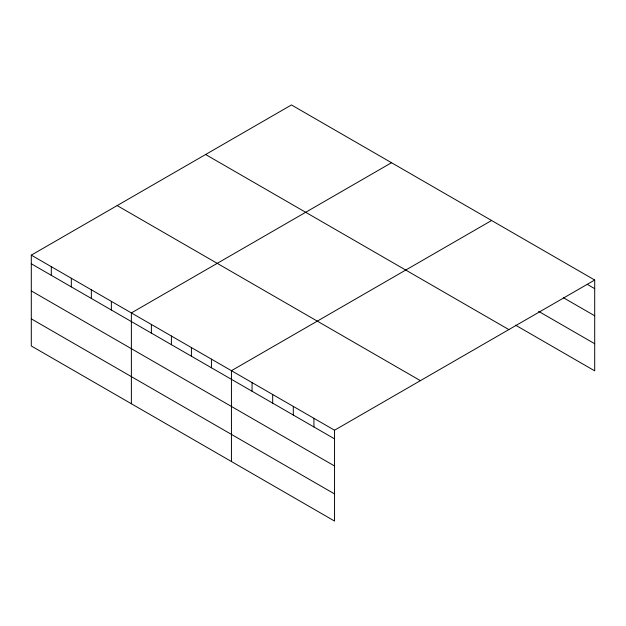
<?xml version="1.0" encoding="UTF-8"?>
<svg xmlns="http://www.w3.org/2000/svg" width="626" height="626" viewBox="0 0 626 626"><rect width="100%" height="100%" fill="white"/><g stroke="black" fill="none" stroke-linecap="round" stroke-linejoin="round"><path stroke-width="0.94" d="M334.542 465.987L334.542 430.218L31.3 255.142L31.3 345.975L334.542 521.051L334.542 465.987L31.3 290.91M515.519 325.137L594.7 370.858L594.7 280.025L291.458 104.949L31.3 255.142M391.524 162.721L131.374 312.922L131.374 403.754M491.598 220.493L231.44 370.694L231.44 461.526M334.542 430.218L594.7 280.025M587.274 284.376L594.7 288.656M563.353 297.686L594.7 315.786M538.61 311.349L594.7 343.729M205.602 154.512L508.852 329.589M117.148 205.578L420.398 380.655M31.3 263.781L334.542 438.857M31.3 318.853L334.542 493.93M313.923 418.317L313.923 426.955M293.304 406.407L293.304 415.046M272.686 394.505L272.686 403.144M252.059 382.603L252.059 391.234M211.424 359.136L211.424 367.775M191.415 347.587L191.415 356.225M171.399 336.029L171.399 344.668M151.382 324.471L151.382 333.11M111.358 301.364L111.358 310.003M91.341 289.807L91.341 298.445M71.325 278.257L71.325 286.888M51.316 266.699L51.316 275.338"/></g></svg>
